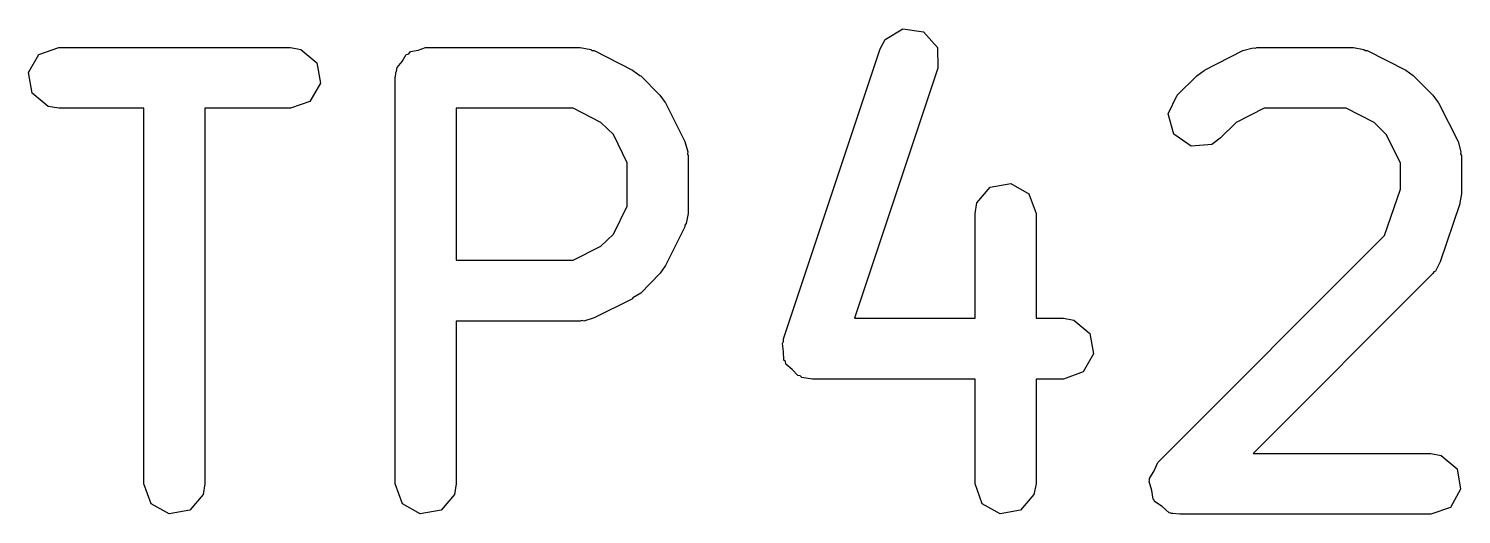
# Model space of a CAD drawing. Extents: x 93 to 212, y -133 to -50.
# Drawn here: x 110.659 to 114.189, y -121.167 to -119.971 of the extents above; entities that cross this region are included whole.
import ezdxf

# ---------------------------------------------------------------- set-up
doc = ezdxf.new("R2010")
doc.units = 0
doc.layers.add('BLACK', color=7, linetype='CONTINUOUS')

msp = doc.modelspace()

# ---------------------------------------------------------------- linework, layer by layer
at = {"layer": 'BLACK', "linetype": 'CONTINUOUS'}
for p, q in [((112.769, -119.998), (112.813, -119.971)), ((112.813, -119.971), (112.864, -119.979)), ((112.864, -119.979), (112.898, -120.017)), ((110.684, -120.035), (110.733, -120.017)), ((110.733, -120.017), (111.304, -120.017)), ((111.304, -120.017), (111.33, -120.022)), ((111.619, -120.024), (111.637, -120.017)), ((111.637, -120.017), (112.018, -120.017)), ((112.018, -120.017), (112.044, -120.022)), ((112.757, -120.021), (112.769, -119.998)), ((112.898, -120.017), (112.899, -120.068)), ((113.651, -120.025), (113.676, -120.018)), ((113.676, -120.018), (113.681, -120.019)), ((113.681, -120.019), (113.685, -120.017)), ((113.685, -120.017), (113.923, -120.017)), ((113.923, -120.017), (113.949, -120.022)), ((110.659, -120.079), (110.684, -120.035)), ((111.33, -120.022), (111.369, -120.055)), ((111.369, -120.055), (111.378, -120.105)), ((111.567, -120.067), (111.579, -120.052)), ((111.579, -120.052), (111.589, -120.035)), ((111.589, -120.035), (111.596, -120.033)), ((111.596, -120.033), (111.6, -120.027)), ((111.6, -120.027), (111.619, -120.024)), ((112.044, -120.022), (112.047, -120.025)), ((112.047, -120.025), (112.052, -120.025)), ((112.052, -120.025), (112.147, -120.073)), ((112.519, -120.735), (112.757, -120.021)), ((113.556, -120.073), (113.651, -120.025)), ((113.949, -120.022), (113.952, -120.025)), ((113.952, -120.025), (113.957, -120.025)), ((113.957, -120.025), (114.052, -120.073)), ((110.668, -120.13), (110.659, -120.079)), ((111.562, -120.092), (111.564, -120.083)), ((111.564, -120.079), (111.565, -120.076)), ((111.564, -120.083), (111.564, -120.079)), ((111.565, -120.076), (111.567, -120.067)), ((112.147, -120.073), (112.165, -120.086)), ((112.165, -120.086), (112.167, -120.087)), ((112.167, -120.087), (112.214, -120.135)), ((112.899, -120.068), (112.694, -120.684)), ((113.489, -120.135), (113.537, -120.087)), ((113.537, -120.087), (113.555, -120.074)), ((113.555, -120.074), (113.556, -120.073)), ((114.052, -120.073), (114.07, -120.086)), ((114.07, -120.086), (114.071, -120.087)), ((114.071, -120.087), (114.119, -120.135)), ((111.378, -120.105), (111.352, -120.15)), ((111.562, -121.092), (111.562, -120.092)), ((110.707, -120.163), (110.668, -120.13)), ((111.352, -120.15), (111.304, -120.167)), ((112.214, -120.135), (112.227, -120.153)), ((112.227, -120.153), (112.228, -120.154)), ((112.228, -120.154), (112.276, -120.249)), ((113.467, -120.181), (113.489, -120.135)), ((114.119, -120.135), (114.132, -120.153)), ((114.132, -120.153), (114.133, -120.154)), ((114.133, -120.154), (114.181, -120.249)), ((110.733, -120.167), (110.707, -120.163)), ((110.943, -120.167), (110.733, -120.167)), ((110.943, -121.092), (110.943, -120.167)), ((111.304, -120.167), (111.093, -120.167)), ((111.093, -120.167), (111.093, -121.092)), ((111.712, -120.167), (111.712, -120.541)), ((112.001, -120.167), (111.712, -120.167)), ((112.069, -120.202), (112.001, -120.167)), ((113.481, -120.231), (113.467, -120.181)), ((113.703, -120.167), (113.634, -120.202)), ((113.905, -120.167), (113.703, -120.167)), ((113.974, -120.202), (113.905, -120.167)), ((112.1, -120.232), (112.069, -120.202)), ((113.523, -120.26), (113.481, -120.231)), ((113.634, -120.202), (113.595, -120.241)), ((114.004, -120.232), (113.974, -120.202)), ((112.134, -120.301), (112.1, -120.232)), ((112.276, -120.249), (112.283, -120.274)), ((113.574, -120.256), (113.523, -120.26)), ((113.595, -120.241), (113.574, -120.256)), ((114.039, -120.301), (114.004, -120.232)), ((114.181, -120.249), (114.188, -120.274)), ((112.134, -120.408), (112.134, -120.301)), ((112.283, -120.274), (112.282, -120.279)), ((112.282, -120.279), (112.284, -120.283)), ((112.284, -120.283), (112.284, -120.426)), ((114.039, -120.366), (114.039, -120.301)), ((114.188, -120.274), (114.187, -120.279)), ((114.187, -120.279), (114.189, -120.283)), ((114.189, -120.283), (114.189, -120.378)), ((112.995, -120.4), (113.028, -120.361)), ((113.028, -120.361), (113.079, -120.352)), ((113.079, -120.352), (113.123, -120.378)), ((114, -120.48), (114.039, -120.366)), ((112.1, -120.477), (112.134, -120.408)), ((112.991, -120.426), (112.995, -120.4)), ((113.123, -120.378), (113.141, -120.426)), ((114.185, -120.402), (114.137, -120.545)), ((114.189, -120.378), (114.185, -120.4)), ((114.185, -120.4), (114.185, -120.402)), ((112.284, -120.426), (112.279, -120.451)), ((112.991, -120.684), (112.991, -120.426)), ((113.141, -120.426), (113.141, -120.684)), ((112.069, -120.507), (112.1, -120.477)), ((112.276, -120.459), (112.228, -120.554)), ((112.279, -120.451), (112.276, -120.455)), ((112.276, -120.455), (112.276, -120.459)), ((112.001, -120.541), (112.069, -120.507)), ((113.441, -121.039), (114, -120.48)), ((111.712, -120.541), (112.001, -120.541)), ((114.137, -120.545), (114.125, -120.568)), ((112.214, -120.574), (112.167, -120.622)), ((112.215, -120.573), (112.214, -120.574)), ((112.228, -120.554), (112.215, -120.573)), ((114.119, -120.574), (113.676, -121.017)), ((114.121, -120.57), (114.119, -120.574)), ((114.125, -120.568), (114.121, -120.57)), ((112.147, -120.636), (112.052, -120.683)), ((112.148, -120.634), (112.147, -120.636)), ((112.167, -120.622), (112.148, -120.634)), ((112.023, -120.69), (112.018, -120.691)), ((112.027, -120.691), (112.023, -120.69)), ((112.052, -120.683), (112.027, -120.691)), ((112.694, -120.684), (112.991, -120.684)), ((113.141, -120.684), (113.209, -120.684)), ((113.209, -120.684), (113.234, -120.689)), ((113.234, -120.689), (113.274, -120.722)), ((112.018, -120.691), (111.712, -120.691)), ((111.712, -120.691), (111.712, -121.092)), ((113.274, -120.722), (113.283, -120.772)), ((112.516, -120.746), (112.519, -120.741)), ((112.519, -120.766), (112.516, -120.746)), ((112.519, -120.741), (112.519, -120.735)), ((112.52, -120.787), (112.519, -120.766)), ((112.524, -120.791), (112.52, -120.787)), ((112.525, -120.797), (112.524, -120.791)), ((113.283, -120.772), (113.257, -120.816)), ((112.54, -120.81), (112.525, -120.797)), ((112.554, -120.825), (112.54, -120.81)), ((112.56, -120.826), (112.554, -120.825)), ((112.564, -120.83), (112.56, -120.826)), ((112.59, -120.834), (112.564, -120.83)), ((113.257, -120.816), (113.209, -120.834)), ((112.991, -120.834), (112.59, -120.834)), ((112.991, -121.092), (112.991, -120.834)), ((113.209, -120.834), (113.141, -120.834)), ((113.141, -120.834), (113.141, -121.092)), ((113.432, -121.06), (113.441, -121.039)), ((113.676, -121.017), (114.114, -121.017)), ((114.114, -121.017), (114.139, -121.022)), ((114.139, -121.022), (114.179, -121.055)), ((113.421, -121.079), (113.432, -121.06)), ((114.179, -121.055), (114.187, -121.105)), ((110.961, -121.141), (110.943, -121.092)), ((111.093, -121.092), (111.089, -121.118)), ((111.58, -121.141), (111.562, -121.092)), ((111.712, -121.092), (111.708, -121.118)), ((113.008, -121.141), (112.991, -121.092)), ((113.141, -121.092), (113.136, -121.118)), ((113.42, -121.086), (113.421, -121.083)), ((113.426, -121.108), (113.42, -121.086)), ((113.421, -121.083), (113.421, -121.079)), ((113.43, -121.13), (113.426, -121.108)), ((114.187, -121.105), (114.162, -121.15)), ((111.005, -121.166), (110.961, -121.141)), ((111.089, -121.118), (111.056, -121.157)), ((111.624, -121.166), (111.58, -121.141)), ((111.708, -121.118), (111.675, -121.157)), ((113.053, -121.166), (113.008, -121.141)), ((113.136, -121.118), (113.103, -121.157)), ((113.432, -121.132), (113.43, -121.13)), ((113.433, -121.135), (113.432, -121.132)), ((113.452, -121.148), (113.433, -121.135)), ((113.469, -121.163), (113.452, -121.148)), ((111.056, -121.157), (111.005, -121.166)), ((111.675, -121.157), (111.624, -121.166)), ((113.103, -121.157), (113.053, -121.166)), ((113.473, -121.164), (113.469, -121.163)), ((113.475, -121.165), (113.473, -121.164)), ((113.478, -121.165), (113.475, -121.165)), ((113.495, -121.167), (113.478, -121.165)), ((114.114, -121.167), (113.495, -121.167)), ((114.162, -121.15), (114.114, -121.167))]:
    msp.add_line(p, q, dxfattribs=at)

doc.saveas('drawing.dxf')
